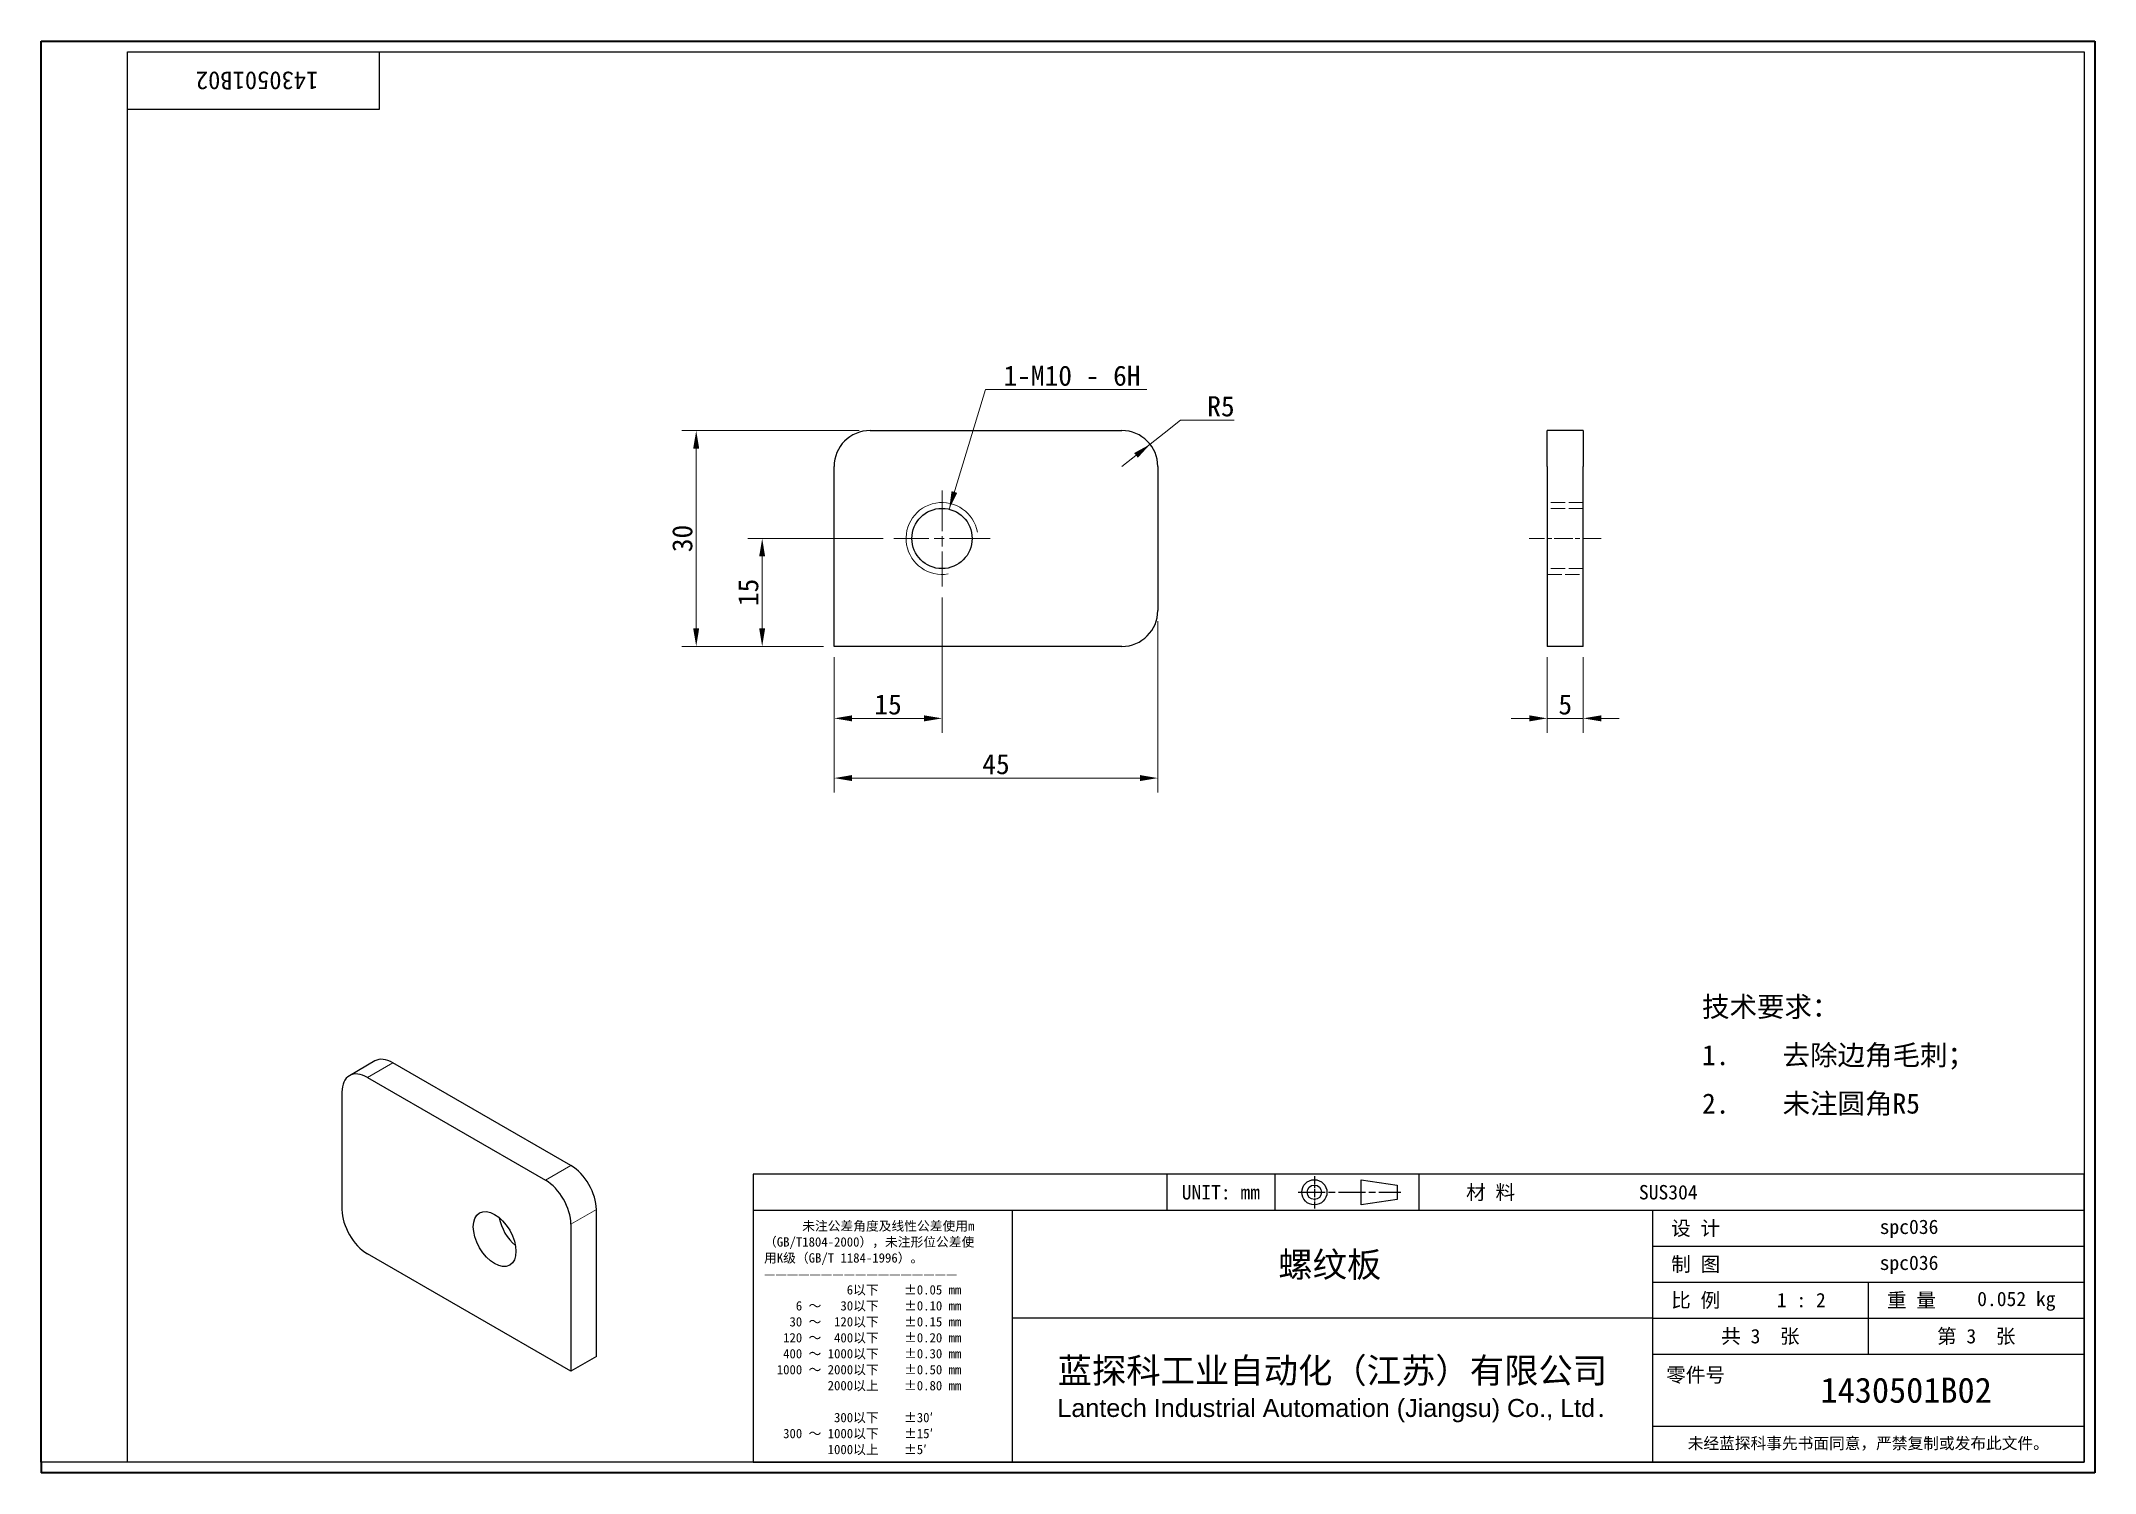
# Model space of a CAD drawing. Header units: millimetres. Extents: x 6 to 292, y 5 to 205.
import ezdxf
from ezdxf.enums import TextEntityAlignment as Align

# ---------------------------------------------------------------- set-up
doc = ezdxf.new("R2010")
doc.units = ezdxf.units.MM
doc.linetypes.add('CHAIN', pattern=[0.3543, 0.2362, -0.0295, 0.0591, -0.0295])
doc.linetypes.add('DASHED', pattern=[0.2067, 0.1654, -0.0413])
for name, color, linetype, lineweight in [('1', 7, 'Continuous', 18), ('可见 (ISO)', 7, 'Continuous', 25), ('可见窄的 (ISO)', 7, 'Continuous', 18), ('图框 (ISO)', 7, 'Continuous', 35), ('标题 (ISO)', 7, 'Continuous', 25)]:
    doc.layers.add(name, color=color, linetype=linetype, lineweight=lineweight)
for name, color, linetype, lineweight, true_color in [('中心标记 (ISO)', 1, 'CHAIN', 18, 0xff0000), ('中心线 (ISO)', 1, 'CHAIN', 18, 0xff0000), ('尺寸 (ISO)', 7, 'Continuous', 18, 0x008000), ('符号 (ISO)', 7, 'Continuous', 18, 0x008000), ('隐藏 (ISO)', 5, 'DASHED', 18, 0x0000ff)]:
    doc.layers.add(name, color=color, linetype=linetype, lineweight=lineweight, true_color=true_color)
doc.styles.add('文本样式164', font='SimSun.ttf')
doc.styles.add('文本样式165', font='SimSun.ttf')
doc.styles.add('文本样式74', font='SimSun.ttf')
doc.styles.add('最新国标', font='simfang.ttf')
doc.styles.add('注释文本 (ISO)', font='simfang.ttf')
doc.dimstyles.new('默认 (GB)', dxfattribs={"dimtxt": 2.8, "dimasz": 2.5, "dimexe": 2, "dimexo": 1.5, "dimgap": 0.5, "dimtad": 1, "dimtoh": 1, "dimdsep": 46, "dimtxsty": '最新国标', "dimcen": 0.09, "dimdle": 10, "dimclrd": 256, "dimclre": 256, "dimclrt": 256, "dimaunit": 1, "dimadec": 3, "dimazin": 2, "dimtfac": 0.535714, "dimtdec": 3, "dimtmove": 0, "dimatfit": 3, "dimfxl": 0, "dimtolj": 1, "dimlwd": -1, "dimlwe": -1, "dimarcsym": 0})
doc.dimstyles.new('默认 (GB)$7', dxfattribs={"dimtxt": 2.8, "dimasz": 2.5, "dimexe": 2, "dimexo": 1.5, "dimgap": 0.5, "dimtad": 1, "dimtoh": 1, "dimdsep": 46, "dimtxsty": '最新国标', "dimcen": 0.09, "dimdle": 10, "dimclrd": 256, "dimclre": 256, "dimclrt": 256, "dimaunit": 1, "dimadec": 3, "dimazin": 2, "dimtfac": 0.535714, "dimtdec": 3, "dimtmove": 0, "dimatfit": 3, "dimfxl": 0, "dimtolj": 1, "dimlwd": -1, "dimlwe": -1, "dimarcsym": 0})

# ---------------------------------------------------------------- blocks, each defined once
blk = doc.blocks.new('图框 最新国标')
at = {"layer": '图框 (ISO)'}
for p, q in [((6, 7), (6, 204.5)), ((6, 204.5), (291.5, 204.5)), ((291.5, 204.5), (291.5, 5.5)), ((6, 7), (6, 5.5)), ((6, 7), (6, 5.5)), ((291.5, 5.5), (6, 5.5))]:
    blk.add_line(p, q, dxfattribs=at)
at = {"layer": '图框 (ISO)', "color": 7, "linetype": 'Continuous', "lineweight": 25}
for p, q in [((18, 203), (290, 203)), ((18, 7), (18, 203)), ((18, 203), (290, 203)), ((53, 203), (53, 195)), ((290, 203), (290, 7)), ((290, 203), (290, 7)), ((53, 195), (18, 195)), ((290, 7), (6, 7)), ((290, 7), (18, 7))]:
    blk.add_line(p, q, dxfattribs=at)
at = {"layer": '图框 (ISO)', "style": '文本样式74'}
blk.add_attdef('零件代号_001', (44.53, 200.25), '', height=2.5, rotation=180, dxfattribs=at)
blk = doc.blocks.new('标题栏 最新国标')
at = {"layer": '标题 (ISO)'}
for p, q in [((381.98, -183.84), (196.98, -183.84)), ((196.98, -183.84), (196.98, -223.84)), ((254.48, -183.84), (254.48, -188.84)), ((269.48, -183.84), (269.48, -188.84)), ((281.48, -188.09), (281.48, -184.59)), ((281.48, -184.59), (286.48, -185.34)), ((286.48, -185.34), (286.48, -187.34)), ((289.48, -183.84), (289.48, -188.84)), ((381.98, -223.84), (381.98, -183.84)), ((383.48, -183.84), (383.48, -225.34)), ((286.48, -187.34), (281.48, -188.09)), ((196.98, -188.84), (381.98, -188.84)), ((232.98, -188.84), (232.98, -223.84)), ((321.98, -188.84), (321.98, -223.84)), ((321.98, -193.84), (381.98, -193.84)), ((321.98, -198.84), (381.98, -198.84)), ((351.98, -198.84), (351.98, -208.84)), ((321.98, -203.84), (232.98, -203.84)), ((321.98, -203.84), (381.98, -203.84)), ((321.98, -208.84), (381.98, -208.84)), ((321.98, -218.84), (381.98, -218.84)), ((196.98, -223.84), (381.98, -223.84)), ((383.48, -225.34), (196.98, -225.34))]:
    blk.add_line(p, q, dxfattribs=at)
at = {"layer": '标题 (ISO)', "linetype": 'CHAIN', "ltscale": 5.000333}
blk.add_line((274.98, -184.09), (274.98, -188.59), dxfattribs=at)
at = {"layer": '标题 (ISO)', "linetype": 'CHAIN', "ltscale": 15.834605}
blk.add_line((272.73, -186.34), (286.98, -186.34), dxfattribs=at)
at = {"layer": '标题 (ISO)'}
for radius in [1.75, 1]:
    blk.add_circle((274.98, -186.34), radius, dxfattribs=at)
at = {"layer": '1', "style": '文本样式164'}
for s, p in [('UNIT: mm', (261.98, -186.34)), ('材 料', (299.48, -186.34)), ('设 计', (327.98, -191.34)), ('制 图', (327.98, -196.34)), ('比 例', (327.98, -201.34)), ('重 量', (357.98, -201.34)), ('共 3  张', (336.98, -206.34)), ('第 3  张', (366.98, -206.34))]:
    blk.add_text(s, height=2, dxfattribs=at).set_placement(p, align=Align.MIDDLE_CENTER)
at = {"layer": '标题 (ISO)', "style": '注释文本 (ISO)'}
for s, insert, char_height, attachment_point, line_spacing_factor in [('\\fSimSun|b0|i0;{\\H1.3000;      未注公差角度及线性公差使用m\\P}\\fSimSun|b0|i0;{\\H1.3000;（GB/T1804-2000），未注形位公差使\\P}\\fSimSun|b0|i0;{\\H1.3000;用K级（GB/T 1184-1996）。\\P}\\fSimSun|b0|i0;{\\H1.3000;—————————————————\\P}\\fSimSun|b0|i0;{\\H1.3000;             6以下    ±0.05 mm\\P}\\fSimSun|b0|i0;{\\H1.3000;     6 ～   30以下    ±0.10 mm\\P}\\fSimSun|b0|i0;{\\H1.3000;    30 ～  120以下    ±0.15 mm\\P}\\fSimSun|b0|i0;{\\H1.3000;   120 ～  400以下    ±0.20 mm\\P}\\fSimSun|b0|i0;{\\H1.3000;   400 ～ 1000以下    ±0.30 mm\\P}\\fSimSun|b0|i0;{\\H1.3000;  1000 ～ 2000以下    ±0.50 mm\\P}\\fSimSun|b0|i0;{\\H1.3000;          2000以上    ±0.80 mm\\P}\\fSimSun|b0|i0;{\\H1.3000;\\P}\\fSimSun|b0|i0;{\\H1.3000;           300以下    ±30′\\P}\\fSimSun|b0|i0;{\\H1.3000;   300 ～ 1000以下    ±15′\\P}\\fSimSun|b0|i0;{\\H1.3000;          1000以上    ±5′}', (198.48, -206.63), 1.3, 4, 1.023913), ('{\\fMicrosoft YaHei|b0|i0|c134|p34;\\H1.75x;蓝探科工业自动化（江苏）有限公司\\P\\fArial|b0|i0|c0|p34;\\H0.71429x;Lantech Industrial Automation (Jiangsu) Co., Ltd\\fFangSong|b0|i0|c134|p49;.\\H1.15195x; }', (277.48, -213.84), 2, 5, 0.978695)]:
    blk.add_mtext(s, dxfattribs=dict(at, insert=insert, char_height=char_height, attachment_point=attachment_point, line_spacing_factor=line_spacing_factor))
at = {"layer": '标题 (ISO)', "attachment_point": 5, "style": '注释文本 (ISO)'}
for s, insert, char_height in [('\\fFangSong|b0|i0;零件号', (327.98, -211.84), 2), ('\\fSimSun|b0|i0;{\\H1.6000;未经蓝探科事先书面同意，严禁复制或发布此文件。}', (351.98, -221.34), 1.6)]:
    blk.add_mtext(s, dxfattribs=dict(at, insert=insert, char_height=char_height))
at = {"layer": '标题 (ISO)'}
for tag, p, height, style in [('材料_001', (320.09, -187.33), 2, '注释文本 (ISO)'), ('设计人_001', (353.56, -192.14), 2, '注释文本 (ISO)'), ('库存编号_001', (269.96, -198.13), 3.5, '文本样式165'), ('设计人_001', (353.56, -197.14), 2, '注释文本 (ISO)'), ('视图比例_001', (339.26, -202.33), 2, '注释文本 (ISO)'), ('质量\\P3;_001', (367.12, -202.16), 2, '注释文本 (ISO)'), ('零件代号_001', (345.34, -215.59), 3.5, '文本样式165')]:
    blk.add_attdef(tag, p, '', height=height, dxfattribs=dict(at, style=style))
blk = doc.blocks.new('*D5')
at = {"layer": 'Defpoints', "color": 0, "transparency": 16777216}
for p in [(161.24, 125.37), (116.24, 120.37), (161.24, 102.07)]:
    blk.add_point(p, dxfattribs=at)
at = {"layer": '尺寸 (ISO)', "color": 116, "true_color": 0x00803f, "transparency": 16777216}
for p, q in [((161.24, 123.87), (161.24, 100.07)), ((116.24, 118.87), (116.24, 100.07)), ((118.74, 102.07), (158.74, 102.07))]:
    blk.add_line(p, q, dxfattribs=at)
for points in [[(118.74, 102.49), (118.74, 101.65), (116.24, 102.07)], [(158.74, 102.49), (158.74, 101.65), (161.24, 102.07)]]:
    blk.add_solid(points, dxfattribs=at)
at = {"layer": '尺寸 (ISO)', "transparency": 16777216, "insert": (138.74, 103.99), "char_height": 2.8, "attachment_point": 5, "style": '最新国标'}
blk.add_mtext('\\A1;45', dxfattribs=at)
blk = doc.blocks.new('*D6')
at = {"layer": 'Defpoints', "color": 0, "transparency": 16777216}
for p in [(121.24, 150.37), (97.07, 120.37), (116.24, 120.37)]:
    blk.add_point(p, dxfattribs=at)
at = {"layer": '尺寸 (ISO)', "color": 116, "true_color": 0x00803f, "transparency": 16777216}
for p, q in [((119.74, 150.37), (95.07, 150.37)), ((97.07, 147.87), (97.07, 122.87)), ((114.74, 120.37), (95.07, 120.37))]:
    blk.add_line(p, q, dxfattribs=at)
for points in [[(96.65, 147.87), (97.48, 147.87), (97.07, 150.37)], [(96.65, 122.87), (97.48, 122.87), (97.07, 120.37)]]:
    blk.add_solid(points, dxfattribs=at)
at = {"layer": '尺寸 (ISO)', "transparency": 16777216, "insert": (95.15, 135.37), "char_height": 2.8, "attachment_point": 5, "rotation": 90, "style": '最新国标'}
blk.add_mtext('\\A1;30', dxfattribs=at)
blk = doc.blocks.new('*D7')
at = {"layer": 'Defpoints', "color": 0, "transparency": 16777216}
for p in [(160.17, 148.46), (156.24, 145.37)]:
    blk.add_point(p, dxfattribs=at)
at = {"layer": '尺寸 (ISO)', "color": 116, "true_color": 0x00803f, "transparency": 16777216}
for p, q in [((164.41, 151.81), (162.13, 150.01)), ((171.86, 151.81), (164.41, 151.81)), ((156.24, 145.37), (160.17, 148.46)), ((160.17, 148.46), (162.13, 150.01)), ((158.2, 146.92), (156.24, 145.37))]:
    blk.add_line(p, q, dxfattribs=at)
blk.add_solid([(157.94, 147.24), (158.46, 146.59), (160.17, 148.46)], dxfattribs=at)
at = {"layer": '尺寸 (ISO)', "transparency": 16777216, "insert": (170.01, 153.72), "char_height": 2.8, "attachment_point": 5, "style": '最新国标'}
blk.add_mtext('\\A1;R5', dxfattribs=at)
blk = doc.blocks.new('*D8')
at = {"layer": 'Defpoints', "color": 0, "transparency": 16777216}
for p in [(124.55, 135.37), (106.24, 120.37), (116.24, 120.37)]:
    blk.add_point(p, dxfattribs=at)
at = {"layer": '尺寸 (ISO)', "color": 116, "true_color": 0x00803f, "transparency": 16777216}
for p, q in [((123.05, 135.37), (104.24, 135.37)), ((106.24, 132.87), (106.24, 122.87)), ((114.74, 120.37), (104.24, 120.37))]:
    blk.add_line(p, q, dxfattribs=at)
for points in [[(105.82, 132.87), (106.65, 132.87), (106.24, 135.37)], [(105.82, 122.87), (106.65, 122.87), (106.24, 120.37)]]:
    blk.add_solid(points, dxfattribs=at)
at = {"layer": '尺寸 (ISO)', "transparency": 16777216, "insert": (104.32, 127.87), "char_height": 2.8, "attachment_point": 5, "rotation": 90, "style": '最新国标'}
blk.add_mtext('\\A1;15', dxfattribs=at)
blk = doc.blocks.new('*D9')
at = {"layer": 'Defpoints', "color": 0, "transparency": 16777216}
for p in [(215.37, 120.37), (220.37, 120.37), (215.37, 110.37)]:
    blk.add_point(p, dxfattribs=at)
at = {"layer": '尺寸 (ISO)', "color": 116, "true_color": 0x00803f, "transparency": 16777216}
for p, q in [((215.37, 118.87), (215.37, 108.37)), ((220.37, 118.87), (220.37, 108.37)), ((212.87, 110.37), (210.37, 110.37)), ((220.37, 110.37), (215.37, 110.37)), ((222.87, 110.37), (225.37, 110.37))]:
    blk.add_line(p, q, dxfattribs=at)
for points in [[(212.87, 110.79), (212.87, 109.95), (215.37, 110.37)], [(222.87, 110.79), (222.87, 109.95), (220.37, 110.37)]]:
    blk.add_solid(points, dxfattribs=at)
at = {"layer": '尺寸 (ISO)', "transparency": 16777216, "insert": (217.87, 112.29), "char_height": 2.8, "attachment_point": 5, "style": '最新国标'}
blk.add_mtext('\\A1;5', dxfattribs=at)
blk = doc.blocks.new('*D10')
at = {"layer": 'Defpoints', "color": 0, "transparency": 16777216}
for p in [(131.24, 128.68), (116.24, 120.37), (116.24, 110.37)]:
    blk.add_point(p, dxfattribs=at)
at = {"layer": '尺寸 (ISO)', "color": 116, "true_color": 0x00803f, "transparency": 16777216}
for p, q in [((131.24, 127.18), (131.24, 108.37)), ((116.24, 118.87), (116.24, 108.37)), ((128.74, 110.37), (118.74, 110.37))]:
    blk.add_line(p, q, dxfattribs=at)
for points in [[(118.74, 110.79), (118.74, 109.95), (116.24, 110.37)], [(128.74, 110.79), (128.74, 109.95), (131.24, 110.37)]]:
    blk.add_solid(points, dxfattribs=at)
at = {"layer": '尺寸 (ISO)', "transparency": 16777216, "insert": (123.74, 112.29), "char_height": 2.8, "attachment_point": 5, "style": '最新国标'}
blk.add_mtext('\\A1;15', dxfattribs=at)

msp = doc.modelspace()

# ---------------------------------------------------------------- linework, layer by layer
at = {"layer": '中心标记 (ISO)', "ltscale": 23.990969}
for p, q in [((131.238, 142.057), (131.238, 128.681)), ((137.926, 135.369), (124.55, 135.369))]:
    msp.add_line(p, q, dxfattribs=at)
at = {"layer": '中心线 (ISO)', "ltscale": 11.111974}
msp.add_line((222.874, 135.369), (212.874, 135.369), dxfattribs=at)
at = {"layer": '可见 (ISO)'}
for p, q in [((121.238, 150.369), (156.238, 150.369)), ((215.374, 145.369), (215.374, 150.369)), ((220.374, 150.369), (215.374, 150.369)), ((220.374, 150.369), (220.374, 145.369)), ((116.238, 120.369), (116.238, 145.369)), ((161.238, 145.369), (161.238, 125.369)), ((215.374, 145.369), (215.374, 120.369)), ((220.374, 120.369), (220.374, 145.369)), ((156.238, 120.369), (116.238, 120.369)), ((220.374, 120.369), (215.374, 120.369)), ((52.402, 62.751), (48.866, 60.71)), ((51.366, 60.462), (76.115, 46.173)), ((79.651, 48.215), (54.902, 62.503)), ((47.831, 42.091), (47.831, 58.421)), ((79.651, 40.05), (79.651, 19.637)), ((83.186, 21.678), (83.186, 42.091)), ((79.651, 19.637), (51.366, 35.967)), ((83.186, 21.678), (79.651, 19.637))]:
    msp.add_line(p, q, dxfattribs=at)
msp.add_circle((131.238, 135.369), 4.188, dxfattribs=at)
for centre, start, end in [((121.238, 145.369), 90, 180), ((156.238, 145.369), 0, 90), ((156.238, 125.369), 270, 0)]:
    msp.add_arc(centre, 5, start, end, dxfattribs=at)
for centre, major_axis, start_param, end_param in [((54.902, 58.421), (-2.5, 4.33), 5.4977871, 6.2831853), ((51.366, 56.38), (-2.5, 4.33), 5.4977871, 7.0685835), ((76.115, 42.091), (2.5, -4.33), 0.7853982, 2.3561945), ((79.651, 44.132), (-2.5, 4.33), 3.9269908, 5.4977871), ((51.366, 40.05), (-2.5, 4.33), 0.7853982, 2.3561945), ((72.579, 40.05), (2.094, -3.627), 4.1466744, 5.2781035)]:
    msp.add_ellipse(centre, major_axis=major_axis, ratio=0.5773503, start_param=start_param, end_param=end_param, dxfattribs=at)
msp.add_ellipse((69.044, 38.008), major_axis=(-2.094, 3.627), ratio=0.5773503, dxfattribs=at)
at = {"layer": '可见窄的 (ISO)'}
for p, q in [((51.366, 60.462), (54.902, 62.503)), ((79.651, 48.215), (76.115, 46.173)), ((79.651, 40.05), (83.186, 42.091))]:
    msp.add_line(p, q, dxfattribs=at)
msp.add_arc((131.238, 135.369), 5, 10, 280, dxfattribs=at)
at = {"layer": '隐藏 (ISO)', "ltscale": 12.094824}
for p, q in [((220.374, 140.369), (215.374, 140.369)), ((220.374, 139.557), (215.374, 139.557)), ((220.374, 131.181), (215.374, 131.181)), ((215.374, 130.369), (220.374, 130.369))]:
    msp.add_line(p, q, dxfattribs=at)

# ---------------------------------------------------------------- block references
msp.add_blockref('图框 最新国标', (0, 0)).add_auto_attribs({'零件代号_001': '1430501B02'})
ref = msp.add_blockref('标题栏 最新国标', (-91.983, 230.844))
ref.add_attrib('零件代号_001', '1430501B02', (253.359, 15.25), dxfattribs={"layer": '标题 (ISO)', "height": 3.5, "style": '文本样式165'})
ref.add_attrib('库存编号_001', '螺纹板', (177.982, 32.711), dxfattribs={"layer": '标题 (ISO)', "height": 3.5, "style": '文本样式165'})
ref.add_attrib('质量\\P3;_001', '0.052 kg', (275.137, 28.683), dxfattribs={"layer": '标题 (ISO)', "height": 2, "style": '注释文本 (ISO)'})
ref.add_attrib('视图比例_001', '1 : 2', (247.28, 28.517), dxfattribs={"layer": '标题 (ISO)', "height": 2, "style": '注释文本 (ISO)'})
ref.add_attrib('设计人_001', 'spc036', (261.577, 38.706), dxfattribs={"layer": '标题 (ISO)', "height": 2, "style": '注释文本 (ISO)'})
ref.add_attrib('设计人_001', 'spc036', (261.577, 33.706), dxfattribs={"layer": '标题 (ISO)', "height": 2, "style": '注释文本 (ISO)'})
ref.add_attrib('材料_001', 'SUS304', (228.111, 43.511), dxfattribs={"layer": '标题 (ISO)', "height": 2, "style": '注释文本 (ISO)'})

# ---------------------------------------------------------------- texts
at = {"layer": '符号 (ISO)', "char_height": 2.8}
for s, insert, width, attachment_point, line_spacing_factor, style in [('1-M10 - 6H', (139.785, 156.554), 21.16866, 7, 0.49, '最新国标'), ('\\f仿宋_GB2312|b0|i0;{\\H2.8000;技术要求：\\P}\\f仿宋_GB2312|b0|i0;{\\H2.8000;1.^I}\\f仿宋_GB2312|b0|i0;{\\H2.8000;去除边角毛刺；\\P}\\fFangSong|b0|i0;{\\H2.8000;2.^I}\\f仿宋_GB2312|b0|i0;{\\H2.8000;未注圆角R5}', (236.887, 63.398), 37.74269, 4, 1.441304, '注释文本 (ISO)')]:
    msp.add_mtext(s, dxfattribs=dict(at, insert=insert, width=width, attachment_point=attachment_point, line_spacing_factor=line_spacing_factor, style=style))

# ---------------------------------------------------------------- dimensions: what is measured, and where the dimension line sits
at = {"layer": '尺寸 (ISO)', "color": 116, "true_color": 0x00803f}
dim = msp.add_radius_dim(center=(156.238, 145.369), mpoint=(160.166, 148.463), dimstyle='默认 (GB)', override={"dimgap": 0.5, "dimtih": 1, "dimdec": 2, "dimlfac": 1, "dimcen": 0, "dimtol": 0, "dimlim": 0, "dimtp": 0, "dimtm": 0, "dimtdec": 3}, dxfattribs=at)
dim.commit()
dim.dimension.update_dxf_attribs({"geometry": '*D7', "text_midpoint": (170.006, 151.806), "dimtype": 164})
for base, p1, p2, angle, override, picture, middle in [((97.065, 120.369), (121.238, 150.369), (116.238, 120.369), 270, {"dimgap": 0.5, "dimtoh": 0, "dimdec": 2, "dimtol": 0, "dimlim": 0, "dimtp": 0, "dimtm": 0, "dimtdec": 3, "dimtofl": 0, "dimatfit": 1}, '*D6', (97.065, 135.369)), ((106.238, 120.369), (124.55, 135.369), (116.238, 120.369), 90, {"dimgap": 0.5, "dimtoh": 0, "dimdec": 2, "dimtol": 0, "dimlim": 0, "dimtp": 0, "dimtm": 0, "dimtdec": 3, "dimtofl": 0, "dimatfit": 1}, '*D8', (106.238, 127.869)), ((116.238, 110.369), (131.238, 128.681), (116.238, 120.369), 180, {"dimgap": 0.5, "dimtoh": 0, "dimdec": 2, "dimtol": 0, "dimlim": 0, "dimtp": 0, "dimtm": 0, "dimtdec": 3, "dimtofl": 0, "dimatfit": 1}, '*D10', (123.738, 110.369)), ((215.374, 110.369), (220.374, 120.369), (215.374, 120.369), 180, {"dimgap": 0.5, "dimtoh": 0, "dimdec": 2, "dimtol": 0, "dimlim": 0, "dimtp": 0, "dimtm": 0, "dimtdec": 3, "dimtofl": 1, "dimatfit": 1}, '*D9', (217.874, 110.369))]:
    dim = msp.add_linear_dim(base=base, p1=p1, p2=p2, angle=angle, dimstyle='默认 (GB)', override=override, dxfattribs=at)
    dim.commit()
    dim.dimension.update_dxf_attribs({"geometry": picture, "text_midpoint": middle, "dimtype": 160})
dim = msp.add_linear_dim(base=(161.238, 102.069), p1=(116.238, 120.369), p2=(161.238, 125.369), dimstyle='默认 (GB)', override={"dimgap": 0.5, "dimtoh": 0, "dimdec": 2, "dimtol": 0, "dimlim": 0, "dimtp": 0, "dimtm": 0, "dimtdec": 3, "dimtofl": 0, "dimatfit": 1}, dxfattribs=at)
dim.commit()
dim.dimension.update_dxf_attribs({"geometry": '*D5', "text_midpoint": (138.738, 102.069), "dimtype": 160})

# ---------------------------------------------------------------- leaders
at = {"layer": '符号 (ISO)', "annotation_type": 0, "has_hookline": 1, "hookline_direction": 0, "text_width": 19.936}
msp.add_leader([(132.231, 139.438), (137.285, 156.087), (139.785, 156.087)], dimstyle='默认 (GB)$7', override={"dimgap": 0, "dimtad": 1}, dxfattribs=at)

doc.saveas('drawing.dxf')
